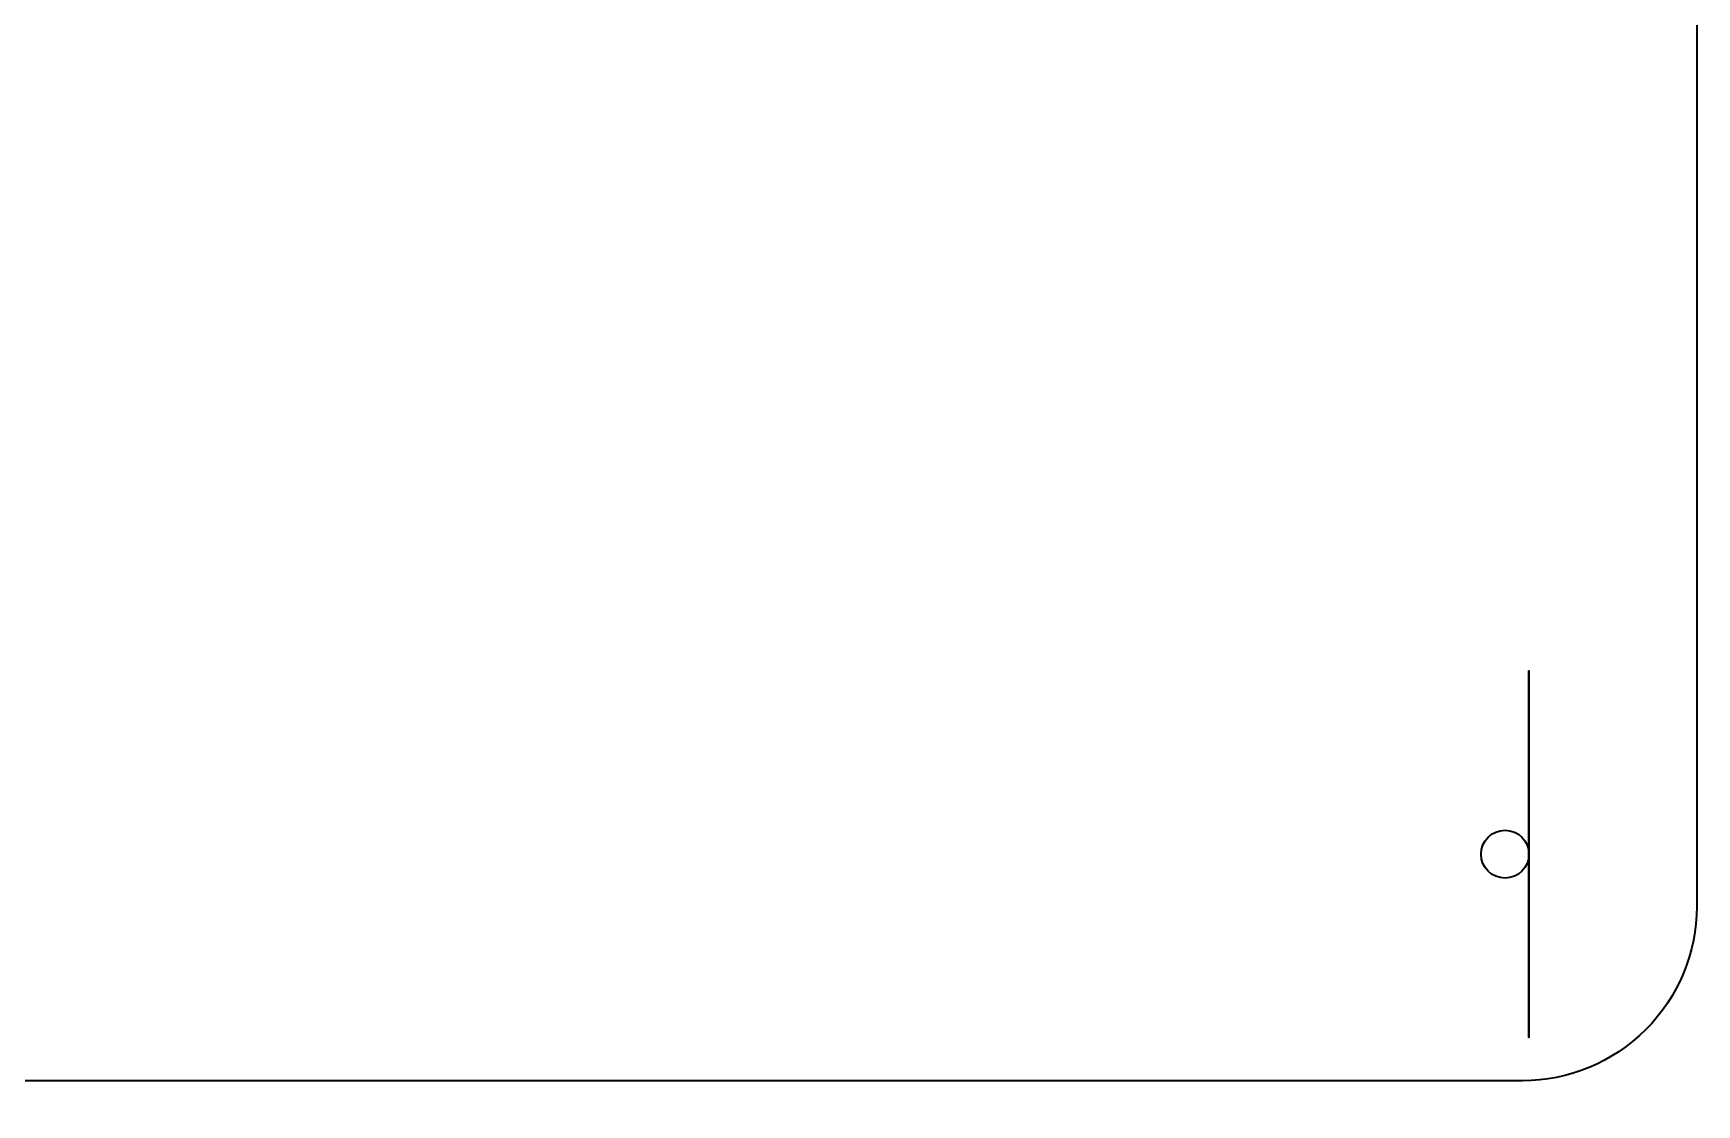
# Model space of a CAD drawing. Header units: centimetres. Extents: x 16 to 194, y -201 to 17.
# Drawn here: x 37.73 to 56.82, y -71.36 to -59.07 of the extents above; entities that cross this region are included whole.
import ezdxf

# ---------------------------------------------------------------- set-up
doc = ezdxf.new("R2010")
doc.units = ezdxf.units.CM
doc.header["$MEASUREMENT"] = 0
doc.layers.add('Layer 1', color=7, linetype='Continuous')

msp = doc.modelspace()

# ---------------------------------------------------------------- linework, layer by layer
at = {"layer": 'Layer 1', "lineweight": 35}
for points, knots in [([(20.82424, -71.08464), (20.82424, -71.08464), (54.82424, -71.08464), (54.82424, -71.08464), (55.35501, -71.0843), (55.86391, -70.87313), (56.23898, -70.49758), (56.61405, -70.12204), (56.82458, -69.6154), (56.82424, -69.08464), (56.82424, -69.08464), (56.82424, -51.08464), (56.82424, -51.08464), (56.82391, -50.55387), (56.61274, -50.04497), (56.23719, -49.6699), (55.86164, -49.29483), (55.35501, -49.0843), (54.82424, -49.08464), (54.82424, -49.08464), (20.82424, -49.08464), (20.82424, -49.08464), (20.29347, -49.08497), (19.78458, -49.29614), (19.4095, -49.67169), (19.03443, -50.04723), (18.82391, -50.55387), (18.82424, -51.08464), (18.82424, -51.08464), (18.82424, -69.08464), (18.82424, -69.08464), (18.82458, -69.6154), (19.03574, -70.1243), (19.41129, -70.49937), (19.78684, -70.87444), (20.29347, -71.08497), (20.82424, -71.08464)], [0, 0, 0, 0, 0.08333333, 0.08333333, 0.08333333, 0.16666667, 0.16666667, 0.16666667, 0.25, 0.25, 0.25, 0.33333333, 0.33333333, 0.33333333, 0.41666667, 0.41666667, 0.41666667, 0.5, 0.5, 0.5, 0.58333333, 0.58333333, 0.58333333, 0.66666667, 0.66666667, 0.66666667, 0.75, 0.75, 0.75, 0.83333333, 0.83333333, 0.83333333, 0.91666667, 0.91666667, 0.91666667, 1, 1, 1, 1]), ([(54.89924, -68.48463), (54.89924, -68.33276), (54.77612, -68.20964), (54.62424, -68.20964), (54.47236, -68.20963), (54.34924, -68.33276), (54.34924, -68.48463), (54.34924, -68.63651), (54.47236, -68.75963), (54.62424, -68.75963), (54.77612, -68.75964), (54.89924, -68.63651), (54.89924, -68.48464), (54.89924, -61.19488), (54.89924, -75.77439), (54.89924, -68.48463)], [0, 0, 0, 0, 0.25, 0.25, 0.25, 0.5, 0.5, 0.5, 0.75, 0.75, 0.75, 1, 1, 1, 1.00001, 1.00001, 1.00001, 1.00001])]:
    msp.add_open_spline(points, degree=3, knots=knots, dxfattribs=at)

doc.saveas('drawing.dxf')
